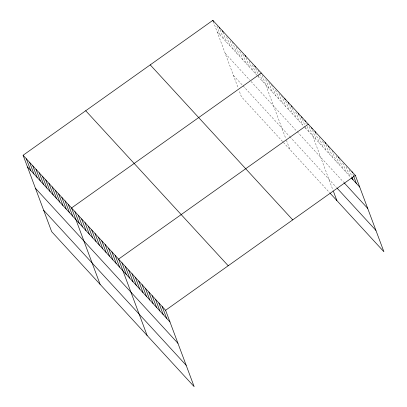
<?xml version="1.0" encoding="UTF-8"?>
<svg xmlns="http://www.w3.org/2000/svg" width="407" height="407" viewBox="0 0 407 407"><rect width="100%" height="100%" fill="white"/><g stroke="black" fill="none" stroke-linecap="round" stroke-linejoin="round"><path stroke-width="0.31" stroke-dasharray="2.04 1.53" d="M217.211 32.026L257.585 75.946M257.987 76.384L304.706 127.208M305.128 127.661L350.89 177.447M225.193 53.378L249.822 80.169M251.033 81.486L296.734 131.202M297.156 131.659L343.757 182.356M233.42 75.376L242.704 85.48M243.106 85.918L289.423 136.299M289.845 136.757L336.447 187.454M282.585 141.524L241.402 96.729L239.123 90.629M283.389 142.404L329.736 192.821M352.859 174.043L353.51 175.793M349.277 169.805L351.897 176.811M346.138 166.738L349.633 176.073M342.78 163.08L346.271 172.42M339.423 159.427L342.913 168.768M336.06 155.774L339.555 165.115M332.051 150.366L336.197 161.462M329.344 148.469L332.834 157.804M325.987 144.811L329.477 154.151M322.629 141.158L326.119 150.498M319.266 137.505L322.761 146.846M315.471 132.682L319.403 143.193M312.551 130.199L316.041 139.535M309.193 126.541L333.074 190.42M305.83 122.889L306.268 124.059M307.143 126.394L309.325 132.229M302.472 119.236L304.655 125.071M305.53 127.406L305.967 128.576M298.677 114.413L302.604 124.924M295.757 111.93L299.247 121.266M292.399 108.272L295.889 117.613M288.604 103.454L292.531 113.96M285.678 100.967L289.173 110.307M281.664 95.559L285.811 106.654M278.963 93.656L282.453 102.996M275.6 90.003L279.095 99.344M271.591 84.6L275.737 95.691M268.885 82.697L272.375 92.038M265.746 79.624L269.017 88.385M262.169 75.387L285.856 138.756M286.431 140.283L289.85 149.43M258.282 70.126L259.371 73.041M259.59 73.626L262.429 81.217M255.708 68.361L257.89 74.201M258.109 74.781L259.198 77.701M252.477 64.85L255.967 74.191M249.247 61.335L252.737 70.676M246.016 57.819L249.511 67.16M242.786 54.309L246.281 63.65M239.774 51.379L243.05 60.134M236.33 47.278L239.82 56.619M232.443 42.018L236.589 53.108M230.087 40.837L233.359 49.593M226.638 36.742L230.128 46.077M222.97 32.056L226.897 42.567M220.177 29.711L223.672 39.052M216.946 26.201L220.441 35.541M213.283 21.515L237.978 87.576"/><path stroke-width="0.61" d="M23.102 155.26L165.598 310.271L194.154 386.65L51.658 231.639L23.102 155.26L212.846 20.35L355.342 175.361L383.898 251.74L330.158 193.279M261.294 73.056L71.551 207.962L100.107 284.34M308.318 124.206L118.574 259.117L147.131 335.495M165.598 310.271L355.342 175.361M351.312 177.905L359.707 187.037M344.18 182.814L367.689 208.389M337.291 188.37L375.915 230.387M150.229 64.871L292.725 219.882M85.714 110.74L228.215 265.751M27.467 166.936L169.963 321.947M35.45 188.288L177.945 343.299M43.676 210.287L186.172 365.298M351.984 171.708L352.421 172.873M353.51 175.793L356.349 183.384M352.116 177.396L352.991 179.731M338.548 157.092L338.985 158.262M328.469 146.133L328.907 147.298M325.112 142.475L325.549 143.646M315.038 131.517L315.471 132.682M311.676 127.864L312.113 129.029M333.455 191.438L336.874 200.585M304.96 120.553L305.398 121.724M301.602 116.901L302.035 118.066M298.239 113.248L298.677 114.413M291.524 105.937L291.961 107.107M288.166 102.284L288.604 103.454M284.808 98.631L285.241 99.796M254.833 66.026L255.27 67.196M245.146 55.484L245.579 56.654M222.532 30.891L222.97 32.056M219.307 27.376L219.739 28.546M212.846 20.35L213.283 21.515M162.24 306.619L166.605 318.294M158.883 302.966L163.248 314.642M155.52 299.308L159.89 310.984M152.162 295.655L156.527 307.331M148.804 292.002L153.169 303.678M145.447 288.349L149.812 300.025M142.089 284.697L146.454 296.372M138.726 281.039L143.091 292.714M135.368 277.386L139.733 289.062M132.01 273.733L136.376 285.409M128.653 270.08L133.018 281.756M125.29 266.427L129.66 278.103M121.932 262.769L126.297 274.445M115.217 255.464L119.582 267.14M111.859 251.811L116.224 263.487M108.496 248.158L112.861 259.834M105.138 244.5L109.503 256.176M101.781 240.847L106.146 252.523M98.423 237.195L102.788 248.87M95.06 233.542L99.43 245.218M91.702 229.889L96.067 241.565M88.344 226.231L92.71 237.907M84.987 222.578L89.352 234.254M81.629 218.925L85.994 230.601M78.266 215.272L82.631 226.948M74.908 211.62L79.273 223.295M68.32 204.451L72.685 216.127M65.089 200.936L69.455 212.612M61.859 197.426L66.224 209.096M58.628 193.91L62.993 205.586M55.403 190.395L59.768 202.07M52.172 186.884L56.537 198.56M48.942 183.369L53.307 195.045M45.711 179.853L50.076 191.529M42.481 176.343L46.846 188.019M39.25 172.827L43.615 184.503M36.02 169.312L40.385 180.988M32.789 165.802L37.154 177.477M29.558 162.286L33.929 173.962M26.333 158.776L30.698 170.452"/></g></svg>
